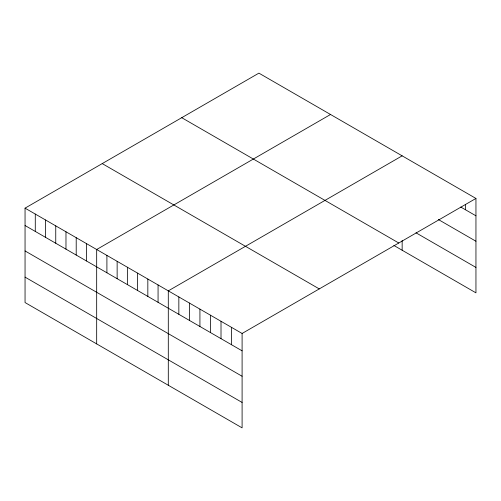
<?xml version="1.0" encoding="UTF-8"?>
<svg xmlns="http://www.w3.org/2000/svg" width="501" height="501" viewBox="0 0 501 501"><rect width="100%" height="100%" fill="white"/><g stroke="black" fill="none" stroke-linecap="round" stroke-linejoin="round"><path stroke-width="0.75" d="M475.95 198.446L242.096 333.466L242.096 427.86L25.05 302.554L25.05 208.153L258.904 73.14L475.95 198.446L475.95 292.847L393.842 245.44M330.528 114.491L96.674 249.504L96.674 343.905M402.153 155.842L168.298 290.862L168.298 385.256M460.795 207.063L475.95 215.812M438.394 219.551L475.95 241.238M415.993 232.808L475.95 267.428M181.731 117.691L398.777 243.004M102.223 163.602L319.269 288.908M25.05 208.153L242.096 333.466M25.05 225.519L242.096 350.832M25.05 250.938L242.096 376.251M25.05 277.128L242.096 402.441M465.41 204.446L465.41 209.731M402.153 240.524L402.153 250.243M231.55 327.378L231.55 344.744M221.01 321.291L221.01 338.657M210.47 315.204L210.47 332.57M199.924 309.117L199.924 326.483M189.384 303.03L189.384 320.396M178.844 296.943L178.844 314.309M158.065 284.95L158.065 302.316M147.833 279.044L147.833 296.41M137.606 273.139L137.606 290.505M127.373 267.227L127.373 284.593M117.14 261.322L117.14 278.688M106.907 255.416L106.907 272.782M86.441 243.599L86.441 260.965M76.208 237.693L76.208 255.059M65.975 231.781L65.975 249.147M55.749 225.876L55.749 243.242M45.516 219.97L45.516 237.336M35.283 214.065L35.283 231.431"/></g></svg>
